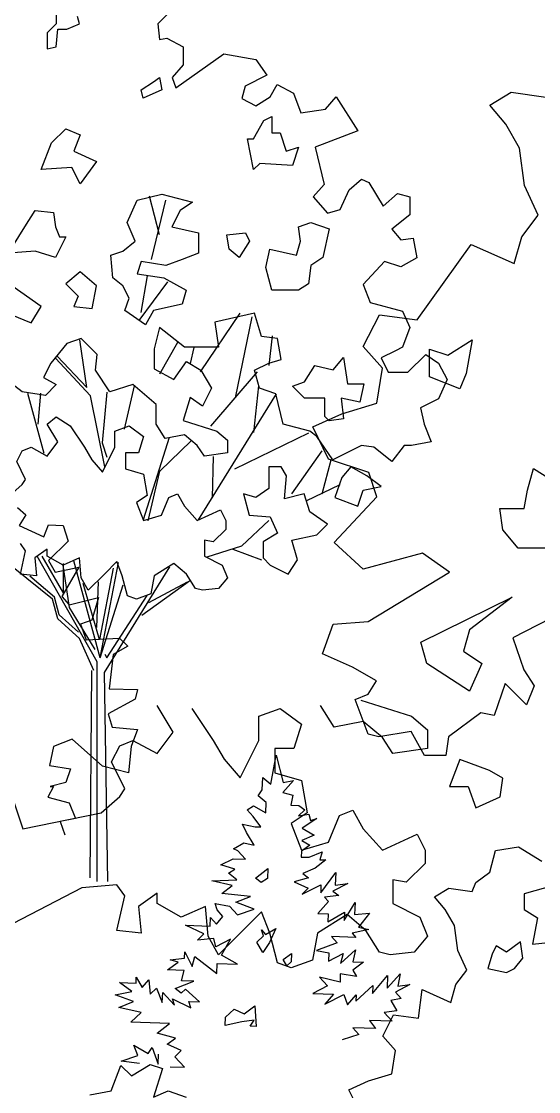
# Model space of a CAD drawing. Header units: inches. Extents: x 11.9 to 85.3, y 21.1 to 37.4.
# Drawn here: x 38.178 to 38.478, y 23.254 to 23.875 of the extents above; entities that cross this region are included whole.
import ezdxf

# ---------------------------------------------------------------- set-up
doc = ezdxf.new("R2010")
doc.units = ezdxf.units.IN
doc.header["$MEASUREMENT"] = 0
doc.layers.add('CAY', color=94, linetype='Continuous')
doc.layers.add('CAY-3', color=61, linetype='Continuous')

# ---------------------------------------------------------------- blocks, each defined once
blk = doc.blocks.new('A$C76451831')
at = {"layer": 'CAY'}
for p, q in [((5943, 1269.4), (5949.7, 1306.8)), ((5949.7, 1306.8), (5958.9, 1271.5)), ((5931.9, 1262.1), (5932.4, 1277.9)), ((5932.4, 1277.9), (5943, 1269.4)), ((5972.1, 1273.8), (5958.5, 1258.4)), ((5958.9, 1271.5), (5972.1, 1273.8)), ((5926.6, 1254.1), (5931.9, 1262.1)), ((5936.7, 1245.6), (5926.6, 1254.1)), ((5936.3, 1232.4), (5936.7, 1245.6)), ((5958.5, 1258.4), (5971.5, 1255.2)), ((5971.5, 1255.2), (5968.8, 1242.2)), ((5912.4, 1236), (5920.7, 1241.1)), ((5920.2, 1227.6), (5912.4, 1236)), ((5920.7, 1241.1), (5936.3, 1232.4)), ((5968.8, 1242.2), (5979.2, 1241.8)), ((5987.1, 1236.1), (5978.7, 1228.2)), ((5979.2, 1241.8), (5987.1, 1236.1)), ((5906.3, 1217.6), (5922.5, 1214.3)), ((5911.3, 1206.6), (5906.3, 1217.6)), ((5930.2, 1214.1), (5920.2, 1227.6)), ((5978.7, 1228.2), (5991.9, 1230.5)), ((6002.6, 1224.7), (5983.6, 1212.2)), ((5991.9, 1230.5), (5994.4, 1222.3)), ((5994.4, 1222.3), (6002.6, 1224.7)), ((5921.6, 1190.3), (5911.3, 1206.6)), ((5922.5, 1214.3), (5930.2, 1214.1)), ((5983.6, 1212.2), (5999.1, 1203.5)), ((5894.8, 1185.8), (5908.2, 1193.5)), ((5908.2, 1193.5), (5921.6, 1190.3)), ((5993.3, 1190.6), (5982.6, 1182.8)), ((5999.1, 1203.5), (5983, 1196.4)), ((5983, 1196.4), (5993.3, 1190.6)), ((5900.1, 1182.9), (5894.8, 1185.8)), ((5910.1, 1172.2), (5900.1, 1182.9)), ((5982.6, 1182.8), (5982.3, 1175.1)), ((5992.7, 1174.7), (6009.3, 1181.8)), ((6009.3, 1181.8), (6006.2, 1171.5)), ((5878.2, 1165.1), (5894.3, 1172.7)), ((5896.6, 1159.5), (5878.2, 1165.1)), ((5894.3, 1172.7), (5910.1, 1172.2)), ((5982.3, 1175.1), (5992.7, 1174.7)), ((6013.9, 1171.3), (6000.4, 1160.8)), ((6006.2, 1171.5), (6013.9, 1171.3)), ((5888.2, 1154.3), (5896.6, 1159.5)), ((5898.8, 1145.8), (5888.2, 1154.3)), ((6000.4, 1160.8), (5984.3, 1153.7)), ((5984.3, 1153.7), (5991.8, 1148)), ((6007.4, 1128.9), (6026.9, 1154.9)), ((6026.9, 1154.9), (6026.3, 1138.6)), ((5866.6, 1144.2), (5898.8, 1145.8)), ((5893.1, 1138.3), (5866.6, 1144.2)), ((5879.6, 1127.9), (5893.1, 1138.3)), ((5991.8, 1148), (5973, 1143.2)), ((5973, 1143.2), (5991.3, 1134.9)), ((5983.3, 1127), (6007.8, 1139.3)), ((5991.3, 1134.9), (5983.3, 1127)), ((6007.8, 1139.3), (6007.4, 1128.9)), ((6042.3, 1140.8), (6023.3, 1131)), ((6026.3, 1138.6), (6042.3, 1140.8)), ((5916.6, 1123.9), (5879.6, 1127.9)), ((5897.8, 1116.8), (5916.6, 1123.9)), ((6030.9, 1125.3), (6012.2, 1123.3)), ((6012.2, 1123.3), (6017.4, 1117.6)), ((6023.3, 1131), (6030.9, 1125.3)), ((5871, 1115), (5889.4, 1111.7)), ((5873.4, 1106.8), (5871, 1115)), ((5889.4, 1111.7), (5899.9, 1100.4)), ((5921.5, 1107.8), (5897.8, 1116.8)), ((5899.9, 1100.4), (5921.5, 1107.8)), ((6017.4, 1117.6), (6003.8, 1102.2)), ((6037.9, 1092.9), (6051.8, 1116.4)), ((6051.8, 1116.4), (6051.3, 1100.6)), ((5864.5, 1085.8), (5864.9, 1096.7)), ((5864.9, 1096.7), (5872.8, 1088.2)), ((5872.8, 1088.2), (5880.8, 1098.4)), ((5880.8, 1098.4), (5873.4, 1106.8)), ((6003.8, 1102.2), (6016.9, 1101.8)), ((6016.5, 1091.4), (6038.3, 1103.8)), ((6016.9, 1101.8), (6016.5, 1091.4)), ((6038.3, 1103.8), (6037.9, 1092.9)), ((6051.3, 1100.6), (6070.4, 1102.6)), ((6070.4, 1102.6), (6056.2, 1084.5)), ((5856.5, 1075.7), (5832.8, 1086.9)), ((5832.8, 1086.9), (5864.5, 1085.8)), ((6069.6, 1081.4), (6048.2, 1076.7)), ((6056.2, 1084.5), (6069.6, 1081.4)), ((5848, 1067.8), (5856.5, 1075.7)), ((5869.4, 1069.8), (5848, 1067.8)), ((5871.7, 1058.8), (5869.4, 1069.8)), ((5890.7, 1069), (5871.7, 1058.8)), ((5879.1, 1048.1), (5890.7, 1069)), ((6053, 1071.1), (6021.3, 1072.2)), ((6021.3, 1072.2), (6028.7, 1064.2)), ((6048.2, 1076.7), (6053, 1071.1)), ((5831.4, 1044.3), (5831.6, 1052.5)), ((5831.6, 1052.5), (5841.4, 1033.6)), ((6028.7, 1064.2), (6002.1, 1054.3)), ((6002.1, 1054.3), (6017.8, 1051)), ((6033.2, 1037.3), (6052.4, 1055.2)), ((6052.4, 1055.2), (6049.1, 1039.5)), ((5809.5, 1029.2), (5823, 1039.2)), ((5812.7, 1042.3), (5831.4, 1044.3)), ((5823, 1039.2), (5812.7, 1042.3)), ((5841.4, 1033.6), (5844.6, 1046.6)), ((5844.6, 1046.6), (5873.3, 1024.3)), ((5900, 1036.5), (5879.1, 1048.1)), ((6017.8, 1051), (6017.5, 1040.6)), ((6017.5, 1040.6), (6036.4, 1050.3)), ((6036.4, 1050.3), (6033.2, 1037.3)), ((6062.7, 1039), (6048.8, 1028.6)), ((6049.1, 1039.5), (6062.7, 1039)), ((5830.8, 1028.5), (5809.5, 1029.2)), ((5827.6, 1015), (5830.8, 1028.5)), ((5873.3, 1024.3), (5873.7, 1037.4)), ((5873.7, 1037.4), (5900, 1036.5)), ((6032.8, 1024.2), (6032.4, 1013.3)), ((6053.9, 1020.7), (6032.8, 1024.2)), ((6048.8, 1028.6), (6053.9, 1020.7)), ((6093.3, 1005.7), (6110.2, 1024.2)), ((6110.2, 1024.2), (6107, 1008)), ((2228.3, 971.5), (2215.1, 1021.6)), ((2217.8, 939.8), (2236.3, 1016.3)), ((5747.3, 1012.8), (5768.6, 1012.1)), ((5763.2, 1001.4), (5747.3, 1012.8)), ((5768.6, 1012.1), (5768.9, 1019.8)), ((5768.9, 1019.8), (5776.6, 1006.4)), ((5776.6, 1006.4), (5785.1, 1016.5)), ((5785.1, 1016.5), (5787.1, 997.8)), ((5819.1, 1004.9), (5843.5, 1014.5)), ((5843.5, 1014.5), (5827.6, 1015)), ((6005.9, 1019.7), (6016.3, 1008.4)), ((6032.4, 1013.3), (6005.9, 1019.7)), ((6074.5, 998.7), (6093.9, 1022)), ((6093.9, 1022), (6093.3, 1005.7)), ((6122.9, 1010.1), (6104, 1000.4)), ((6107, 1008), (6122.9, 1010.1)), ((5741.8, 996.7), (5763.2, 1001.4)), ((5765.5, 988.2), (5741.8, 996.7)), ((5787.1, 997.8), (5795.1, 1005.7)), ((5795.1, 1005.7), (5802.6, 986.9)), ((5802.6, 986.9), (5803.1, 1000)), ((5803.1, 1000), (5818.4, 983.6)), ((5827.1, 999.2), (5819.1, 1004.9)), ((5832.7, 1004.4), (5827.1, 999.2)), ((5850.7, 987.9), (5832.7, 1004.4)), ((6016.3, 1008.4), (5997.4, 998.7)), ((5997.4, 998.7), (6024.1, 997.7)), ((6024.1, 997.7), (6012.8, 985)), ((6012.8, 985), (6037.3, 997.3)), ((6037.3, 997.3), (6042.2, 983.9)), ((6042.2, 983.9), (6053.1, 996.7)), ((6052.8, 988.6), (6074.8, 1009.1)), ((6053.1, 996.7), (6052.8, 988.6)), ((6074.8, 1009.1), (6074.5, 998.7)), ((6104, 1000.4), (6111.4, 992)), ((5746.2, 980.7), (5765.5, 988.2)), ((5818.4, 983.6), (5815.9, 991.8)), ((5815.9, 991.8), (5839.5, 980.1)), ((5839.5, 980.1), (5837.1, 988.4)), ((5837.1, 988.4), (5850.7, 987.9)), ((6111.4, 992), (6098.2, 989.7)), ((6098.2, 989.7), (6105.9, 976.3)), ((5775.4, 974.2), (5746.2, 980.7)), ((5761.9, 961.5), (5775.4, 974.2)), ((6105.9, 976.3), (6089.5, 974.1)), ((6089.5, 974.1), (6099.9, 962.9)), ((5812.1, 959.8), (5761.9, 961.5)), ((5795.8, 947.2), (5812.1, 959.8)), ((6070.5, 963.9), (6078.3, 953.2)), ((6099.9, 962.9), (6070.5, 963.9)), ((5819.6, 940.9), (5795.8, 947.2)), ((5808.9, 933.2), (5819.6, 940.9)), ((6056.8, 945.8), (6035.2, 938.9)), ((6078.3, 953.2), (6048.9, 954.2)), ((6048.9, 954.2), (6056.8, 945.8)), ((5770.8, 918.6), (5765.8, 931.9)), ((5765.8, 931.9), (5784.4, 920.9)), ((5784.4, 920.9), (5789.7, 928.8)), ((5789.7, 928.8), (5797.1, 907.3)), ((5827.2, 924.8), (5808.9, 933.2)), ((2204.6, 871.1), (2212.5, 918.7)), ((5749.2, 911.2), (5770.8, 918.6)), ((5797.1, 907.3), (5797.6, 920.4)), ((5818.7, 916.9), (5827.2, 924.8)), ((5831.4, 903.4), (5818.7, 916.9)), ((2201.9, 860.6), (2238.9, 910.7)), ((5773.1, 908.1), (5749.2, 911.2)), ((5812.9, 904), (5831.4, 903.4)), ((2281, 794.5), (2332.5, 870.4)), ((2326.2, 761), (2347.8, 865.6)), ((2491.6, 827), (2512.8, 868.3)), ((2512.8, 868.3), (2561.2, 861.8)), ((2134, 774), (2125.3, 835.7)), ((2228.6, 791.9), (2251.7, 832.8)), ((2370.1, 802.5), (2374.1, 840.9)), ((2268, 805.1), (2272.9, 825.9)), ((2516.4, 799.3), (2491.6, 827)), ((2138.7, 763.4), (2093.5, 812.2)), ((2095.8, 814.5), (2134, 774)), ((2294.3, 724.1), (2354.9, 794.5)), ((2509.3, 753.8), (2516.4, 799.3)), ((2182.7, 720.5), (2195.7, 776.4)), ((2350.1, 715.8), (2356.4, 776.4)), ((2079.1, 689), (2057.9, 766.3)), ((2071.1, 726.8), (2074.5, 766.9)), ((2157.5, 671.8), (2138.7, 763.4)), ((2159.9, 768.1), (2154, 702.8)), ((2278.7, 602.9), (2379.6, 765.8)), ((2463.9, 740.3), (2509.3, 753.8)), ((2426.2, 723.2), (2463.9, 740.3)), ((2446.8, 681.3), (2426.2, 723.2)), ((2207.6, 603.7), (2240.9, 709.9)), ((2325.4, 669), (2421.3, 715.4)), ((2154, 702.8), (2159.9, 684)), ((2228.7, 665.9), (2269.2, 705.2)), ((2399.3, 636.8), (2438.6, 692.2)), ((2296.7, 631.7), (2297.9, 685.1)), ((2438.6, 636.8), (2450, 680.8)), ((2498.7, 664.2), (2446.8, 681.3)), ((2213.4, 601.8), (2228.7, 665.9)), ((2509.3, 632.9), (2498.7, 664.2)), ((2417.8, 627.7), (2461.8, 648.6)), ((2334.4, 569.5), (2369.4, 602.2)), ((2289.6, 555.4), (2334.4, 569.5)), ((2147.3, 419.7), (2069.9, 556)), ((2075.8, 556.2), (2104.1, 507.8)), ((2323, 565.2), (2360, 551.4)), ((2089.9, 500.7), (2041.2, 539.6)), ((2102.9, 544.4), (2111.2, 489.7)), ((2104.1, 507.8), (2104.1, 546.7)), ((2151.6, 424.8), (2117.3, 549.9)), ((2168.2, 540.8), (2150.5, 448.4)), ((2151.6, 424.8), (2175, 548.1)), ((2156.8, 405.9), (2241.3, 542.4)), ((2092.3, 503.1), (2060.4, 530.2)), ((2150.5, 448.4), (2129.2, 520.8)), ((2146.9, 463.7), (2149.3, 523.1)), ((2151.6, 424.8), (2181.2, 519.2)), ((2205.1, 479.9), (2266.8, 524.3)), ((2214.5, 496), (2264.5, 523.1)), ((2096.6, 475.1), (2089.9, 500.7)), ((2098.2, 480.3), (2092.3, 503.1)), ((2159.9, 424.8), (2212.2, 505.4)), ((2111.2, 489.7), (2144.6, 435.4)), ((2124.5, 449.6), (2096.6, 475.1)), ((2123.3, 457.8), (2098.2, 480.3)), ((2143, 408.3), (2124.5, 449.6)), ((2157.5, 429.5), (2159.9, 424.8)), ((2147.3, 135.4), (2147.3, 419.7)), ((2138.3, 140.1), (2140.6, 408.3)), ((2161.5, 135.4), (2156.8, 405.9))]:
    blk.add_line(p, q, dxfattribs=at)
for points in [[(5615.5, 1626.8), (5626.1, 1617.3), (5617.7, 1603.6), (5649.3, 1588.9), (5655.6, 1604.7), (5674.6, 1603.6), (5680.9, 1583.6), (5655.6, 1558.3), (5664.1, 1543.5), (5694.7, 1549.8), (5672.5, 1511.9), (5682, 1501.3), (5720, 1510.8), (5711.5, 1481.3), (5696.8, 1476), (5704.1, 1456), (5747.4, 1458.1), (5757.9, 1447.5), (5738.9, 1437), (5733.7, 1392.7), (5770.6, 1391.6), (5767.4, 1379), (5732.6, 1360), (5737.9, 1343.1), (5770.6, 1340), (5762.2, 1317.8), (5759, 1284.1), (5725.2, 1292.5), (5686.2, 1327.3), (5662, 1317.8), (5656.7, 1293.6), (5684.1, 1289.3), (5677.8, 1271.4), (5657.7, 1266.1), (5662, 1266.1), (5654.6, 1252.4), (5682, 1245), (5690.4, 1225), (5670.4, 1220.8), (5676.7, 1203.9)], [(2094.3, 1267.5), (2094.3, 1244.3), (2082.9, 1232.9), (2082.9, 1212.1), (2094.3, 1214.4), (2096.6, 1237.6), (2108.4, 1237.6), (2124.5, 1244.3), (2122.2, 1253.8)], [(2240.1, 1258.5), (2225.9, 1244.3), (2228.3, 1223.9), (2237.7, 1225.8), (2258.6, 1214.4), (2258.6, 1191.2), (2244.4, 1175.1), (2249.1, 1161.4), (2311.2, 1205.4), (2352.9, 1198.3), (2366.7, 1177.9), (2339.1, 1163.7), (2334.4, 1147.6), (2352.9, 1138.5), (2371.4, 1149.9), (2380.4, 1166.1), (2401.2, 1154.7), (2410.7, 1129.1), (2442.9, 1133.8), (2456.7, 1149.9), (2484.6, 1105.9), (2429.6, 1084.7), (2441, 1036.7), (2426.8, 1020.6), (2445.3, 999.7), (2461.8, 1004.1), (2473.2, 1029.6), (2489.3, 1043.4), (2498.7, 1039.1), (2517.2, 1008.8), (2535.7, 1024.9), (2551.8, 1020.6), (2551.8, 997.4), (2528.6, 978.9), (2540, 965.1), (2556.1, 967.1), (2560.8, 941.9), (2540, 930.1), (2519.2, 937.2), (2491.7, 907.3), (2500.7, 884.1), (2542.4, 872.7), (2551.8, 851.9), (2542.4, 826.3), (2533.3, 821.6), (2514.8, 812.5), (2523.9, 794.1), (2549.4, 794.1), (2572.6, 816.9), (2588.7, 805.5), (2600.1, 784.6), (2588.7, 759.5), (2565.6, 747.7), (2570.3, 726.8), (2579.3, 704), (2554.2, 699.3), (2544.7, 699.3), (2528.6, 678.5), (2505.4, 696.9), (2489.3, 699.3), (2452.3, 680.8), (2431.5, 710.7), (2422.5, 717.8), (2387.9, 726.8), (2378.5, 766.1), (2357.6, 773.2), (2350.9, 796.4), (2369.4, 805.5), (2385.5, 810.2), (2380.8, 837.7), (2360, 840.1), (2350.9, 870.4), (2299.8, 858.6), (2304.6, 826.3), (2260.5, 826.3), (2228.3, 851.9), (2221.2, 824), (2221.2, 798.4), (2246.8, 784.6), (2262.9, 807.8), (2281.4, 796.4), (2295.5, 773.2), (2283.7, 750), (2267.6, 761.4), (2258.6, 731.5), (2302.2, 717.8), (2316, 706), (2316, 689.9), (2286.1, 685.5), (2277, 699.3), (2260.5, 713.1), (2235.4, 708.3), (2223.6, 726.8), (2223.6, 752.4), (2193.7, 777.9), (2163.8, 768.5), (2145.4, 796.4), (2147.3, 816.9), (2126.9, 837.7), (2108.4, 831), (2087.6, 805.5), (2078.1, 787), (2094.3, 777.9), (2080.5, 763.8), (2050.6, 768.5), (2029.8, 784.6)], [(5963.8, 1034.3), (5959.1, 1042.6), (5969.8, 1050.4), (5969.4, 1039.5), (5963.8, 1034.3)], [(2034.5, 634.4), (2050.6, 648.6), (2054.9, 655.2), (2043.5, 678.5), (2050.6, 692.2), (2062, 696.9), (2082.9, 685.5), (2096.6, 704), (2082.9, 726.8), (2094.3, 736.3), (2112.7, 724.5), (2131.2, 696.9), (2140.6, 680.8), (2154.4, 664.7), (2170.5, 696.9), (2170.5, 717.8), (2189, 724.5), (2207.5, 710.7), (2200.8, 689.9), (2184.3, 689.9), (2184.3, 669), (2207.5, 662.3), (2212.2, 634.4), (2198.4, 625.4), (2207.5, 602.2), (2230.7, 609.2), (2240.1, 632), (2251.5, 636.8), (2260.5, 620.6), (2277, 602.2), (2306.9, 615.9), (2314, 602.2), (2314, 590.8), (2297.5, 574.6), (2286.1, 576.6), (2286.1, 556.2), (2309.3, 544.4), (2316, 528.2), (2304.6, 514.5), (2283.7, 512.1), (2274.7, 514.5), (2262.9, 533), (2246.8, 546.7), (2221.2, 530.6), (2216.9, 507.4), (2198.4, 500.7), (2186.6, 505), (2179.9, 530.6), (2172.9, 549.1), (2156.8, 533), (2135.9, 512.1), (2126.9, 528.2), (2124.5, 553.8), (2103.7, 544.4), (2082.9, 556.2), (2082.9, 565.2), (2066.7, 553.8), (2069.1, 530.6), (2048.3, 533), (2054.9, 562.8), (2048.3, 572.3)]]:
    blk.add_lwpolyline(points, dxfattribs=at)
for points in [[(2220.4, 1169.5), (2228.3, 1174.8), (2231, 1158.9), (2207.2, 1148.4), (2204.6, 1158.9)], [(5922.9, 1147.7), (5939.2, 1160.3), (5938.7, 1147.1), (5930.4, 1142)], [(2362.9, 1119.3), (2373.5, 1124.6), (2373.5, 1103.5), (2384.1, 1103.5), (2392, 1079.7), (2407.8, 1085), (2399.9, 1061.2), (2357.7, 1063.9), (2349.7, 1055.9), (2341.8, 1095.6), (2349.7, 1095.6)], [(2088.5, 1090.3), (2106.9, 1108.8), (2125.4, 1100.8), (2117.5, 1079.7), (2146.5, 1066.5), (2125.4, 1037.5), (2114.9, 1058.6), (2075.3, 1055.9)], [(5925, 1065.1), (5933.4, 1073), (5931, 1080.8), (5936.2, 1075.1), (5949.6, 1082.8), (5941.3, 1064.5), (5932.7, 1051.7)], [(2209.9, 855.3), (2183.5, 873.8), (2188.8, 889.6), (2180.8, 905.5), (2167.6, 916), (2165, 945.1), (2180.8, 950.3), (2196.7, 963.5), (2186.1, 987.3), (2199.3, 1016.3), (2231, 1024.3), (2270.6, 1013.7), (2254.7, 1003.1), (2244.2, 982), (2278.5, 974.1), (2278.5, 947.7), (2257.4, 939.8), (2236.3, 931.9), (2204.6, 937.1), (2199.3, 921.3), (2233.6, 916), (2262.7, 900.2), (2257.4, 881.7), (2220.4, 873.8)], [(2054.1, 982), (2067.3, 1003.1), (2091.1, 1000.5), (2093.7, 982), (2099, 968.8), (2106.9, 968.8), (2093.7, 942.4), (2067.3, 950.3), (2033, 947.7)], [(2365.6, 929.2), (2370.9, 953), (2405.2, 945.1), (2410.4, 963.5), (2407.8, 982), (2423.6, 987.3), (2447.4, 979.4), (2439.5, 942.4), (2423.6, 931.9), (2421, 908.1), (2407.8, 900.2), (2373.5, 900.2)], [(5923.9, 955.9), (5916.2, 956.2), (5921.4, 964.1), (5905.5, 962), (5884.1, 957.3), (5884.4, 968.1), (5895.7, 978.2), (5908.6, 972.3), (5922.1, 982.7)], [(2318.1, 953), (2315.4, 971.5), (2339.2, 974.1), (2344.5, 963.5), (2331.3, 942.4)], [(2062.1, 857.9), (2075.3, 879), (2022.5, 916), (1985.5, 894.9), (1990.8, 887), (1982.9, 857.9), (2025.1, 834.2), (2035.7, 868.5)], [(2141.2, 876.4), (2146.5, 905.5), (2125.4, 923.9), (2106.9, 908.1), (2122.8, 892.2), (2117.5, 879)], [(2577.1, 788.1), (2577.1, 823.8), (2600.8, 815.8), (2632.5, 835.6), (2624.6, 792.1), (2616.7, 772.3)], [(2415.7, 781.4), (2428.9, 802.5), (2452.7, 797.2), (2465.9, 813), (2471.2, 778.7), (2492.3, 778.7), (2487, 755), (2463.2, 760.2), (2465.9, 733.8), (2447.4, 731.2), (2442.1, 736.5), (2442.1, 760.2), (2415.7, 760.2), (2399.9, 776.1)], [(2392.2, 660), (2385.5, 671.4), (2369.4, 671.4), (2369.4, 643.8), (2352.9, 632), (2336.8, 636.8), (2343.9, 609.2), (2371.4, 606.9), (2380.8, 586), (2362.3, 574.6), (2362.3, 553.8), (2371.4, 544.4), (2394.6, 533), (2406.4, 551.4), (2399.3, 576.6), (2431.5, 583.7), (2445.3, 597.4), (2422.5, 613.6), (2415.4, 636.8), (2389.8, 630.1)], [(2475.5, 671.4), (2463.7, 657.6), (2454.7, 632), (2484.6, 620.6), (2491.7, 641.5), (2514.8, 646.2), (2496.4, 660)]]:
    blk.add_lwpolyline(points, close=True, dxfattribs=at)
at = {"layer": 'CAY-3'}
for p, q in [((2655.3, 1139), (2683, 1156.1)), ((2683, 1156.1), (2727.8, 1149.6)), ((2676, 1114.8), (2655.3, 1139)), ((2693.6, 1083.6), (2676, 1114.8)), ((2700.1, 1035.2), (2693.6, 1083.6)), ((2717.8, 996.9), (2700.1, 1035.2)), ((2696.6, 969.1), (2717.8, 996.9)), ((2686.6, 934.3), (2696.6, 969.1)), ((2561.2, 861.8), (2631.1, 959.1)), ((2631.1, 959.1), (2686.6, 934.3)), ((2453.9, 573.9), (2509.3, 632.9)), ((2491.6, 539.1), (2453.9, 573.9)), ((2568.3, 559.8), (2491.6, 539.1)), ((2603, 535.6), (2568.3, 559.8)), ((2498.1, 471.6), (2603, 535.6)), ((2797, 507.9), (2685, 450.4)), ((2452.7, 468.1), (2498.1, 471.6)), ((2439.1, 429.8), (2452.7, 468.1)), ((2685, 450.4), (2699.2, 409.1)), ((2477.5, 412.7), (2439.1, 429.8)), ((2508.7, 395), (2477.5, 412.7)), ((2699.2, 409.1), (2712.7, 388.5)), ((2498.1, 377.9), (2508.7, 395)), ((2675.1, 391.3), (2660.8, 350.1)), ((2685, 381.4), (2675.1, 391.3)), ((2712.7, 388.5), (2702.7, 363.7)), ((2481, 370.8), (2498.1, 377.9)), ((2702.7, 363.7), (2685, 381.4)), ((2245.7, 328.6), (2225, 362.9)), ((2453.8, 335.1), (2436.1, 362.9)), ((2498.1, 326), (2481, 370.8)), ((2488.6, 369.9), (2554, 349.3)), ((2269.8, 359.3), (2297.6, 318)), ((2356.5, 349.3), (2384.2, 359.3)), ((2356.5, 318), (2356.5, 349.3)), ((2384.2, 359.3), (2411.9, 338.7)), ((2554, 349.3), (2574.7, 331.6)), ((2643.7, 353.7), (2601.9, 322.4)), ((2660.8, 350.1), (2643.7, 353.7)), ((2411.9, 338.7), (2401.9, 307.4)), ((2491.5, 342.2), (2453.8, 335.1)), ((2516.3, 321.6), (2491.5, 342.2)), ((2225, 300.9), (2245.7, 328.6)), ((2511.7, 322.4), (2498.1, 326)), ((2553.5, 329.5), (2511.7, 322.4)), ((2529.9, 300.9), (2516.3, 321.6)), ((2570.6, 298.2), (2553.5, 329.5)), ((2574.7, 331.6), (2574.7, 307.4)), ((2601.9, 322.4), (2598.3, 298.2)), ((2166.1, 290.3), (2176.7, 310.9)), ((2176.7, 310.9), (2193.8, 318)), ((2193.8, 318), (2225, 300.9)), ((2297.6, 318), (2311.7, 293.8)), ((2332.3, 269.7), (2356.5, 318)), ((2377.2, 307.4), (2377.2, 276.1)), ((2401.9, 307.4), (2377.2, 307.4)), ((2574.7, 307.4), (2529.9, 300.9)), ((2311.7, 293.8), (2332.3, 269.7)), ((2598.3, 298.2), (2570.6, 298.2)), ((2183.2, 255.5), (2166.1, 290.3)), ((2377.2, 276.1), (2411.9, 266.1)), ((2411.9, 266.1), (2419, 224.2)), ((2034.2, 255.5), (2051.3, 203.6)), ((2176.7, 245.5), (2183.2, 255.5)), ((2152.5, 224.2), (2176.7, 245.5)), ((2051.3, 203.6), (2152.5, 224.2)), ((2419, 224.2), (2398.4, 210.7)), ((2460.9, 220.7), (2478, 227.8)), ((2478, 227.8), (2491.5, 203.6)), ((2398.4, 210.7), (2411.9, 175.9)), ((2446.7, 186.5), (2460.9, 220.7)), ((2491.5, 203.6), (2516.3, 175.9)), ((2516.3, 175.9), (2561.1, 196.5)), ((2561.1, 196.5), (2571.7, 175.9)), ((2411.9, 175.9), (2446.7, 186.5)), ((2571.7, 175.9), (2571.7, 158.8)), ((2571.7, 158.8), (2547, 134.6)), ((2127.7, 127.5), (2027.1, 75)), ((2173.1, 131), (2127.7, 127.5)), ((2183.2, 116.9), (2173.1, 131)), ((2529.9, 137.5), (2529.9, 106.9)), ((2547, 134.6), (2529.9, 137.5)), ((2173.1, 72.1), (2183.2, 116.9)), ((2225, 120.4), (2200.9, 103.3)), ((2225, 106.9), (2225, 120.4)), ((2200.9, 103.3), (2204.4, 68.5)), ((2256.3, 89.2), (2225, 106.9)), ((2287.5, 103.3), (2256.3, 89.2)), ((2291.1, 65), (2287.5, 103.3)), ((2529.9, 106.9), (2564.7, 89.2)), ((2360.1, 96.2), (2335.9, 72.1)), ((2370.7, 68.5), (2360.1, 96.2)), ((2470.9, 92.7), (2432.6, 68.5)), ((2495.1, 72.1), (2470.9, 92.7)), ((2564.7, 89.2), (2574.7, 65)), ((2204.4, 68.5), (2173.1, 72.1)), ((2335.9, 72.1), (2304.6, 40.8)), ((2512.8, 44.3), (2495.1, 72.1)), ((2304.6, 40.8), (2291.1, 65)), ((2380.7, 30.2), (2370.7, 68.5)), ((2432.6, 68.5), (2426.1, 33.7)), ((2574.7, 65), (2557.6, 44.3)), ((2526.3, 40.8), (2512.8, 44.3)), ((2557.6, 44.3), (2526.3, 40.8)), ((2398.4, 23.7), (2380.7, 30.2)), ((2426.1, 33.7), (2398.4, 23.7))]:
    blk.add_line(p, q, dxfattribs=at)
for points in [[(6057.7, 846.3), (6043.9, 874.2), (6069.1, 885.6), (6099.4, 894.6), (6104.1, 924.9), (6087.6, 943.4), (6101.7, 970.9), (6134, 966.6), (6138.7, 1003.6), (6175.6, 987), (6182.3, 1010.2), (6196.5, 1028.7), (6184.7, 1054.3), (6180.3, 1086.5), (6168.5, 1107.4), (6154.8, 1123.5), (6173.3, 1134.9), (6203.1, 1130.6), (6207.9, 1142), (6226.3, 1155.7), (6233.4, 1183.7), (6263.3, 1188.4), (6293.2, 1169.9)], [(5709, 867.8), (5736.5, 873), (5749.1, 905.7), (5762.8, 892), (5787.1, 906.8), (5802.9, 901.5), (5791.3, 864.6), (5810.3, 873), (5833.5, 864.6)]]:
    blk.add_lwpolyline(points, dxfattribs=at)
for points in [[(6268.6, 1044.2), (6266, 1065.3), (6247.5, 1052.1), (6234.3, 1060.1), (6229, 1049.5), (6223.7, 1031), (6247.5, 1025.7), (6258, 1031)], [(2739.4, 633.6), (2763.2, 633.6), (2779, 605.9), (2771.1, 586.1), (2739.4, 566.3), (2691.9, 566.3), (2672.1, 590.1), (2668.1, 617.8), (2699.8, 617.8), (2703.8, 641.6), (2711.7, 669.3), (2743.4, 649.5)], [(2573.8, 417.4), (2565.9, 445.1), (2684, 503), (2629.2, 460.9), (2621.3, 433.2), (2645.1, 417.4), (2629.2, 381.7)], [(2654.9, 279), (2616.6, 293.2), (2603, 258.3), (2627.2, 258.3), (2637.2, 230.6), (2668.5, 244.8), (2672, 269)], [(2765.8, 123.3), (2738.1, 130.3), (2699.7, 119.7), (2699.7, 99.1), (2716.8, 88.5), (2710.4, 54.3), (2734.5, 57.2), (2744.6, 92), (2755.2, 95.5), (2790, 109.7)]]:
    blk.add_lwpolyline(points, close=True, dxfattribs=at)

msp = doc.modelspace()

# ---------------------------------------------------------------- hatches: boundary and pattern name
at = {"true_color": 0x383839}
h = msp.add_hatch(color=250, dxfattribs=at)
h.dxf.hatch_style = 1
edge = h.paths.add_edge_path()
edge.add_spline(control_points=[(33.70823, 24.88689), (30.9026, 24.44955), (31.75769, 23.97059), (32.61278, 23.49163), (35.42581, 23.92482), (38.23885, 24.358), (37.40811, 24.84071), (36.57737, 25.32342), (33.75715, 24.89442), (33.73269, 24.89065), (33.70823, 24.88689)], knot_values=[0, 0, 0, 1.566468, 1.566468, 3.132936, 3.132936, 4.699404, 4.699404, 6.265871, 6.265871, 7.265871, 7.265871, 7.265871], weights=[1, 0.708635, 1, 0.708635, 1, 0.708635, 1, 0.708635, 1, 1, 1], degree=2, periodic=0)
edge = h.paths.add_edge_path()
edge.add_spline(control_points=[(34.91025, 24.90091), (32.34271, 24.7445), (31.97926, 24.31723), (31.61581, 23.88996), (34.15807, 24.01664), (36.70032, 24.14332), (37.24064, 24.57941), (37.78096, 25.01549), (35.2763, 24.91915), (35.09327, 24.91003), (34.91025, 24.90091)], knot_values=[0, 0, 0, 1.536003, 1.536003, 3.072005, 3.072005, 4.608008, 4.608008, 6.14401, 6.14401, 7.14401, 7.14401, 7.14401], weights=[1, 0.719301, 1, 0.719301, 1, 0.719301, 1, 0.719301, 1, 1, 1], degree=2, periodic=0)

# ---------------------------------------------------------------- block references
at = {"layer": 'CAY', "xscale": 0.0004489089019145984, "yscale": 0.0004489089019145984, "zscale": 0.0004489089019145984}
for p in [(37.25799, 23.31472), (35.655, 22.86225)]:
    msp.add_blockref('A$C76451831', p, dxfattribs=at)

doc.saveas('drawing.dxf')
